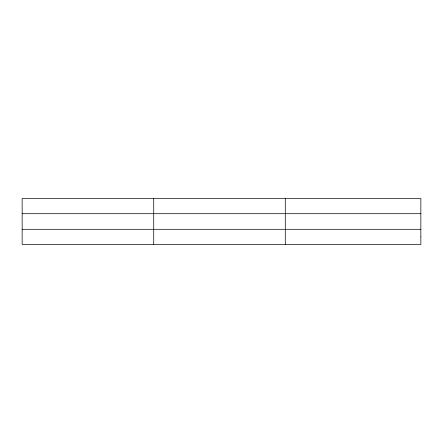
<?xml version="1.0" encoding="UTF-8"?>
<svg xmlns="http://www.w3.org/2000/svg" width="443" height="443" viewBox="0 0 443 443"><rect width="100%" height="100%" fill="white"/><g stroke="black" fill="none" stroke-linecap="round" stroke-linejoin="round"><path stroke-width="0.66" d="M153.721 244.447L153.721 198.553M285.292 244.447L285.292 198.553M22.15 213.698L420.85 213.698M22.15 229.302L420.85 229.302M420.85 236.878L420.85 244.447L22.15 244.447L22.15 198.553L420.85 198.553L420.85 236.878"/></g></svg>
